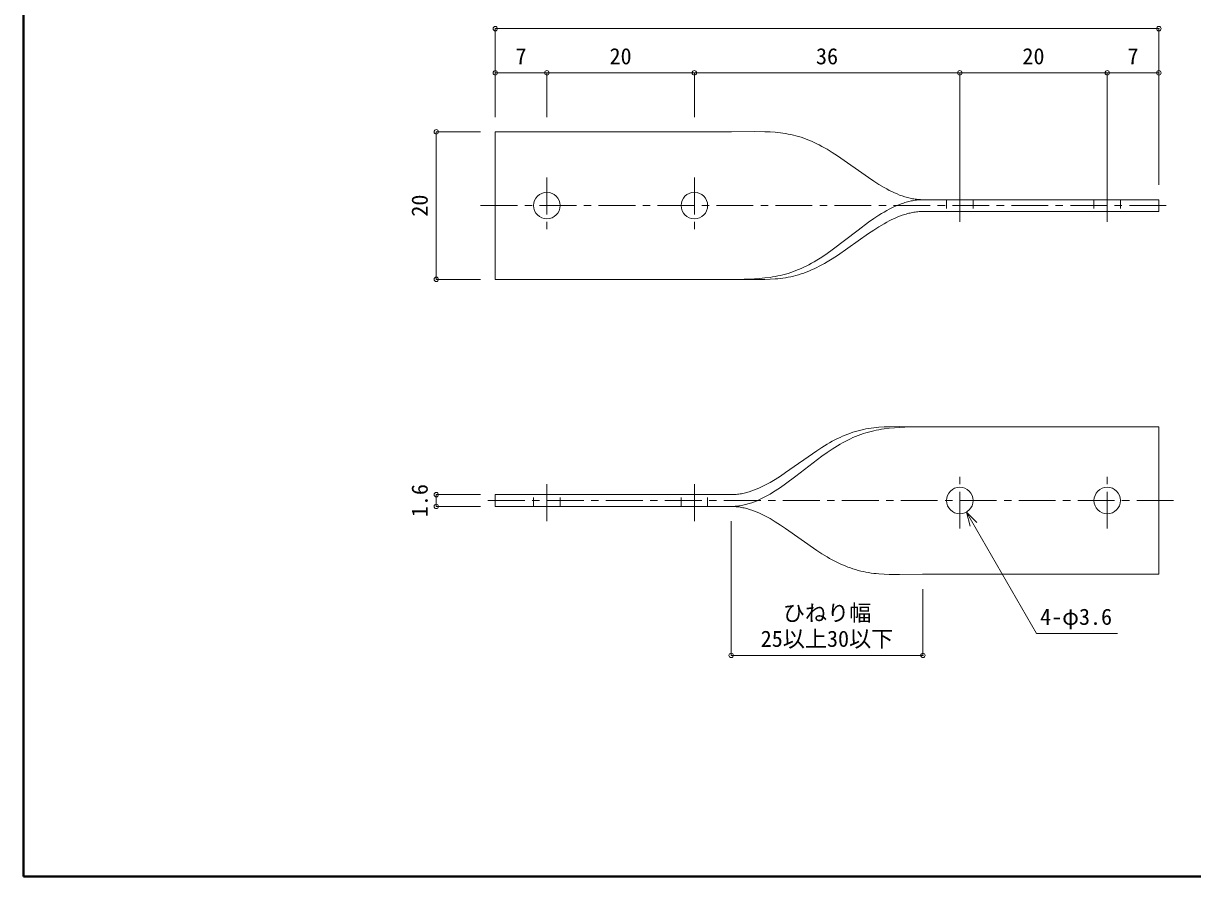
# Model space of a CAD drawing. Units: millimetres at full size, sheet at 1:1. Extents: x -129 to 129, y -102 to 98.
# Drawn here: x -129 to 29.6, y -98 to 17.7 of the extents above; entities that cross this region are included whole.
import ezdxf
from ezdxf.enums import TextEntityAlignment as Align

# ---------------------------------------------------------------- set-up
doc = ezdxf.new("R2010")
doc.units = ezdxf.units.MM
doc.header["$PDMODE"] = 32
doc.header["$PDSIZE"] = 0.6
doc.linetypes.add('CHAIN1', pattern=[8, 5, -1, 1, -1])
doc.linetypes.add('DASHED1', pattern=[1.8, 1.2, -0.6])
for name, color, linetype, lineweight in [('1-0_1-0', 3, 'Continuous', 9), ('1-E_1-E', 7, 'Continuous', 5), ('1-F_1-F', 7, 'Continuous', 5), ('F-0', 6, 'Continuous', 40)]:
    doc.layers.add(name, color=color, linetype=linetype, lineweight=lineweight)
doc.styles.add('ＭＳ ゴシック', font='')
doc.styles.get('ＭＳ ゴシック').set_extended_font_data('MS Gothic')

msp = doc.modelspace()

# ---------------------------------------------------------------- linework, layer by layer
at = {"layer": '1-0_1-0'}
for p, q in [((-65, 3), (-33, 3)), ((-32.949, 3), (-33, 3)), ((-7.004, -6.2), (-7.086, -6.199)), ((-7, -6.2), (25, -6.2)), ((25, -7.8), (25, -6.2)), ((-7, -7.8), (25, -7.8)), ((-33, -17), (-32.998, -17)), ((-7, -37), (-7.002, -37)), ((-65, -46.2), (-65, -47.8)), ((-33, -46.2), (-65, -46.2)), ((-33, -47.8), (-65, -47.8)), ((-32.996, -47.8), (-32.914, -47.801)), ((-7.051, -57), (-7, -57)), ((25, -57), (-7, -57))]:
    msp.add_line(p, q, dxfattribs=at)
at = {"layer": '1-0_1-0', "color": 7, "linetype": 'CHAIN1', "lineweight": 5}
for p, q in [((-58, -3.2), (-58, -10.8)), ((-38, -3.2), (-38, -10.8)), ((-2, -4.2), (-2, -9.8)), ((18, -4.2), (18, -9.8)), ((-67, -7), (27, -7)), ((-58, -49.8), (-58, -44.2)), ((-38, -49.8), (-38, -44.2)), ((-2, -50.8), (-2, -43.2)), ((18, -50.8), (18, -43.2)), ((27, -47), (-67, -47))]:
    msp.add_line(p, q, dxfattribs=at)
at = {"layer": '1-0_1-0', "color": 4, "linetype": 'DASHED1'}
for p, q in [((-3.8, -6.2), (-3.8, -7.8)), ((-0.2, -6.2), (-0.2, -7.8)), ((16.2, -6.2), (16.2, -7.8)), ((19.8, -6.2), (19.8, -7.8)), ((-59.8, -47.8), (-59.8, -46.2)), ((-56.2, -47.8), (-56.2, -46.2)), ((-39.8, -47.8), (-39.8, -46.2)), ((-36.2, -47.8), (-36.2, -46.2))]:
    msp.add_line(p, q, dxfattribs=at)
at = {"layer": '1-0_1-0'}
for points in [[(-65, 3), (-65, -17), (-33, -17)], [(-24.219, 2.468), (-24.57, 2.558), (-24.922, 2.639), (-25.273, 2.71), (-25.625, 2.773), (-25.976, 2.828), (-26.328, 2.874), (-26.68, 2.914), (-27.031, 2.946), (-27.734, 2.994), (-28.437, 3.02), (-29.844, 3.03), (-32.949, 3)], [(-7.086, -6.199), (-7.344, -6.192), (-7.519, -6.182), (-7.695, -6.167), (-7.871, -6.148), (-8.047, -6.126), (-8.222, -6.099), (-8.398, -6.069), (-8.574, -6.034), (-8.75, -5.996), (-8.926, -5.955), (-9.102, -5.909), (-9.277, -5.86), (-9.453, -5.808), (-9.804, -5.692), (-10.156, -5.564), (-10.508, -5.423), (-10.859, -5.27), (-11.211, -5.104), (-11.562, -4.929), (-11.914, -4.743), (-12.266, -4.547), (-12.969, -4.13), (-13.672, -3.682), (-14.375, -3.211), (-18.594, -0.248), (-19.297, 0.207), (-20, 0.637), (-20.352, 0.84), (-20.703, 1.035), (-21.054, 1.221), (-21.406, 1.399), (-21.758, 1.567), (-22.109, 1.725), (-22.461, 1.874), (-22.812, 2.013), (-23.164, 2.142), (-23.516, 2.26), (-23.867, 2.369), (-24.219, 2.468)], [(-9.804, -6.71), (-9.629, -6.65), (-9.453, -6.594), (-9.277, -6.541), (-9.102, -6.492), (-8.926, -6.446), (-8.75, -6.404), (-8.574, -6.366), (-8.398, -6.332), (-8.222, -6.301), (-8.047, -6.274), (-7.871, -6.252), (-7.695, -6.233), (-7.519, -6.218), (-7.344, -6.208), (-7.086, -6.201), (-7, -6.2)], [(-32.998, -17), (-31.25, -16.982), (-29.844, -16.929), (-29.14, -16.882), (-28.437, -16.816), (-27.734, -16.728), (-27.383, -16.674), (-27.031, -16.613), (-26.68, -16.544), (-26.328, -16.468), (-25.976, -16.383), (-25.625, -16.289), (-25.273, -16.186), (-24.922, -16.074), (-24.57, -15.953), (-24.219, -15.822), (-23.867, -15.68), (-23.516, -15.53), (-23.164, -15.368), (-22.812, -15.198), (-22.461, -15.018), (-22.109, -14.828), (-21.758, -14.628), (-21.406, -14.42), (-20.703, -13.978), (-20, -13.506), (-19.297, -13.006), (-15.781, -10.314), (-14.375, -9.264), (-13.672, -8.77), (-12.969, -8.306), (-12.617, -8.086), (-12.266, -7.876), (-11.914, -7.675), (-11.562, -7.484), (-11.211, -7.306), (-10.859, -7.138), (-10.508, -6.982), (-10.156, -6.84), (-9.804, -6.71)], [(-9.277, -8.14), (-9.102, -8.091), (-8.926, -8.046), (-8.75, -8.004), (-8.574, -7.966), (-8.398, -7.932), (-8.222, -7.901), (-8.047, -7.874), (-7.871, -7.852), (-7.695, -7.833), (-7.519, -7.818), (-7.344, -7.808), (-7.172, -7.803), (-7, -7.8)], [(-32.949, -17), (-29.844, -17.031), (-28.437, -17.02), (-27.734, -16.994), (-27.031, -16.947), (-26.68, -16.914), (-26.328, -16.875), (-25.976, -16.828), (-25.625, -16.773), (-25.273, -16.71), (-24.922, -16.639), (-24.57, -16.559), (-24.219, -16.469), (-23.867, -16.37), (-23.516, -16.26), (-23.164, -16.142), (-22.812, -16.013), (-22.461, -15.874), (-22.109, -15.726), (-21.758, -15.567), (-21.406, -15.399), (-21.054, -15.222), (-20.703, -15.035), (-20.352, -14.84), (-20, -14.637), (-19.297, -14.208), (-18.594, -13.752), (-14.375, -10.789), (-13.672, -10.318), (-12.969, -9.87), (-12.266, -9.453), (-11.914, -9.258), (-11.562, -9.072), (-11.211, -8.896), (-10.859, -8.731), (-10.508, -8.578), (-10.156, -8.436), (-9.804, -8.308), (-9.453, -8.192), (-9.277, -8.14)], [(-7.051, -37), (-10.156, -36.969), (-11.563, -36.98), (-12.266, -37.006), (-12.969, -37.053), (-13.32, -37.086), (-13.672, -37.125), (-14.024, -37.172), (-14.375, -37.227), (-14.727, -37.29), (-15.078, -37.361), (-15.43, -37.441), (-15.781, -37.531), (-16.133, -37.63), (-16.484, -37.74), (-16.836, -37.858), (-17.188, -37.987), (-17.539, -38.126), (-17.891, -38.274), (-18.242, -38.433), (-18.594, -38.601), (-18.946, -38.778), (-19.297, -38.965), (-19.648, -39.16), (-20, -39.363), (-20.703, -39.792), (-21.406, -40.248), (-25.625, -43.211), (-26.328, -43.682), (-27.031, -44.13), (-27.734, -44.547), (-28.086, -44.742), (-28.438, -44.928), (-28.789, -45.104), (-29.141, -45.269), (-29.492, -45.422), (-29.844, -45.564), (-30.196, -45.692), (-30.547, -45.808), (-30.723, -45.86)], [(-7.002, -37), (-8.75, -37.018), (-10.156, -37.071), (-10.86, -37.118), (-11.563, -37.184), (-12.266, -37.272), (-12.617, -37.326), (-12.969, -37.387), (-13.32, -37.456), (-13.672, -37.532), (-14.024, -37.617), (-14.375, -37.711), (-14.727, -37.814), (-15.078, -37.926), (-15.43, -38.047), (-15.781, -38.178), (-16.133, -38.32), (-16.484, -38.47), (-16.836, -38.632), (-17.188, -38.802), (-17.539, -38.982), (-17.891, -39.172), (-18.242, -39.372), (-18.594, -39.58), (-19.297, -40.022), (-20, -40.494), (-20.703, -40.994), (-24.219, -43.686), (-25.625, -44.736), (-26.328, -45.23), (-27.031, -45.694), (-27.383, -45.914), (-27.734, -46.124), (-28.086, -46.325), (-28.438, -46.516), (-28.789, -46.694), (-29.141, -46.862), (-29.492, -47.018), (-29.844, -47.16), (-30.196, -47.29)], [(25, -57), (25, -37), (-7, -37)], [(-30.723, -45.86), (-30.898, -45.909), (-31.074, -45.954), (-31.25, -45.996), (-31.426, -46.034), (-31.602, -46.068), (-31.778, -46.099), (-31.953, -46.126), (-32.129, -46.148), (-32.305, -46.167), (-32.481, -46.182), (-32.656, -46.192), (-32.828, -46.197), (-33, -46.2)], [(-30.196, -47.29), (-30.371, -47.35), (-30.547, -47.406), (-30.723, -47.459), (-30.898, -47.508), (-31.074, -47.554), (-31.25, -47.596), (-31.426, -47.634), (-31.602, -47.668), (-31.778, -47.699), (-31.953, -47.726), (-32.129, -47.748), (-32.305, -47.767), (-32.481, -47.782), (-32.656, -47.792), (-32.914, -47.799), (-33, -47.8)], [(-32.914, -47.801), (-32.656, -47.808), (-32.481, -47.818), (-32.305, -47.833), (-32.129, -47.852), (-31.953, -47.874), (-31.778, -47.901), (-31.602, -47.931), (-31.426, -47.966), (-31.25, -48.004), (-31.074, -48.045), (-30.898, -48.091), (-30.723, -48.14), (-30.547, -48.192), (-30.196, -48.308), (-29.844, -48.436), (-29.492, -48.577), (-29.141, -48.73), (-28.789, -48.896), (-28.438, -49.071), (-28.086, -49.257), (-27.734, -49.453), (-27.031, -49.87), (-26.328, -50.318), (-25.625, -50.789), (-21.406, -53.752), (-20.703, -54.207), (-20, -54.637), (-19.648, -54.84), (-19.297, -55.035), (-18.946, -55.221), (-18.594, -55.399), (-18.242, -55.567), (-17.891, -55.725), (-17.539, -55.874), (-17.188, -56.013), (-16.836, -56.142), (-16.484, -56.26), (-16.133, -56.369), (-15.781, -56.468)], [(-15.781, -56.468), (-15.43, -56.558), (-15.078, -56.639), (-14.727, -56.71), (-14.375, -56.773), (-14.024, -56.828), (-13.672, -56.874), (-13.32, -56.914), (-12.969, -56.946), (-12.266, -56.994), (-11.563, -57.02), (-10.156, -57.03), (-7.051, -57)]]:
    msp.add_lwpolyline(points, dxfattribs=at)
for centre in [(-58, -7), (-38, -7), (-2, -47), (18, -47)]:
    msp.add_circle(centre, 1.8, dxfattribs=at)
at = {"layer": '1-E_1-E'}
for p, q in [((-1.1, -48.559), (-0.582, -50.491)), ((-1.1, -48.559), (0.314, -49.973)), ((-1.1, -48.559), (8.401, -65.015)), ((8.401, -65.015), (19.401, -65.015))]:
    msp.add_line(p, q, dxfattribs=at)
at = {"layer": '1-F_1-F'}
for p, q in [((-65, 17), (25, 17)), ((-65, 17), (-65, 11)), ((25, 17), (25, 11)), ((-65, 11), (-58, 11)), ((-65, 11), (-65, 5)), ((-58, 11), (-58, 5)), ((-58, 11), (-38, 11)), ((-38, 11), (-38, 5)), ((-38, 11), (-2, 11)), ((-2, 11), (18, 11)), ((-2, 11), (-2, -4.2)), ((18, 11), (25, 11)), ((18, 11), (18, -4.2)), ((25, 11), (25, -4.2)), ((-73, 3), (-73, -17)), ((-73, 3), (-67, 3)), ((-73, -17), (-67, -17)), ((-73, -46.2), (-73, -47.8)), ((-73, -46.2), (-67, -46.2)), ((-73, -47.8), (-67, -47.8)), ((-33, -68), (-33, -49.8)), ((-7, -68), (-7, -59)), ((-7, -68), (-33, -68))]:
    msp.add_line(p, q, dxfattribs=at)
for p in [(-65, 17), (25, 17), (-65, 11), (-58, 11), (-38, 11), (-2, 11), (18, 11), (25, 11), (-73, 3), (-73, -17), (-73, -46.2), (-73, -47.8), (-33, -68), (-7, -68)]:
    msp.add_point(p, dxfattribs=at)
at = {"layer": 'F-0'}
for p, q in [((-129, 98), (-129, -98)), ((-129, -98), (129, -98))]:
    msp.add_line(p, q, dxfattribs=at)

# ---------------------------------------------------------------- texts
at = {"layer": '1-E_1-E', "style": 'ＭＳ ゴシック'}
for s, p in [('ひねり幅', (-26, -64)), ('4-φ3.6', (8.901, -64.515))]:
    msp.add_text(s, height=2.199, dxfattribs=at).set_placement(p, align=Align.BOTTOM_LEFT)
at = {"layer": '1-F_1-F', "style": 'ＭＳ ゴシック'}
for s, p in [('7', (-62.25, 11.5)), ('20', (-49.5, 11.5)), ('36', (-21.5, 11.5)), ('20', (6.5, 11.5)), ('7', (20.75, 11.5)), ('25以上30以下', (-29, -67.5))]:
    msp.add_text(s, height=2.199, dxfattribs=at).set_placement(p, align=Align.BOTTOM_LEFT)
for s, p in [('20', (-73.5, -8.5)), ('1.6', (-73.5, -49.25))]:
    msp.add_text(s, height=2.199, rotation=90, dxfattribs=at).set_placement(p, align=Align.BOTTOM_LEFT)

doc.saveas('drawing.dxf')
